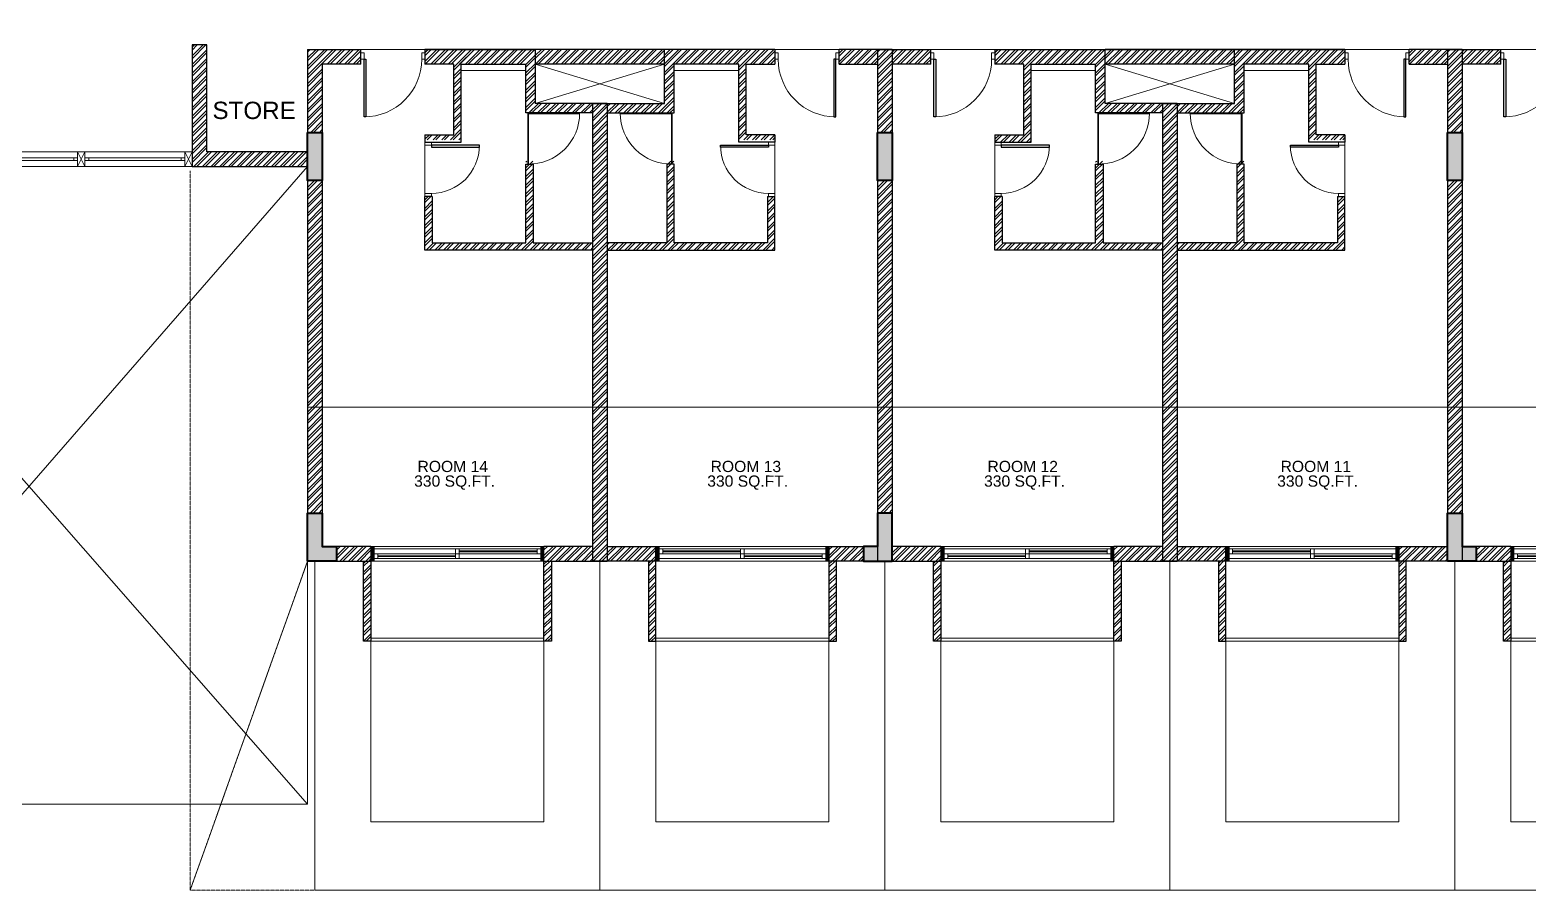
# Model space of a CAD drawing. Header units: millimetres. Extents: x 149548 to 2069915, y -1587483 to -1219800.
# Drawn here: x 1746368 to 1769735, y -1387155 to -1373741 of the extents above; entities that cross this region are included whole.
import ezdxf

# ---------------------------------------------------------------- set-up
doc = ezdxf.new("R2010")
doc.units = ezdxf.units.MM
doc.header["$MEASUREMENT"] = 0
for name, pattern in [('ACAD_ISO02W100', [15, 12, -3]), ('ACAD_ISO03W100', [30, 12, -18]), ('HIDDEN', [0.375, 0.25, -0.125])]:
    doc.linetypes.add(name, pattern=pattern)
doc.layers.add('A-Symbol', color=40, linetype='Continuous')
doc.layers.add('DOOR_MOFA', color=7, linetype='Continuous')
for name, color, linetype, lineweight in [('BRICK WALL_MOFA', 8, 'Continuous', 30), ('CONCRETE_MOFA', 230, 'Continuous', 40), ('DIMENSION_MOFA', 62, 'HIDDEN', 15), ('DOOR FRAME_MOFA', 42, 'Continuous', 15), ('DOOR SWING_MOFA', 49, 'ACAD_ISO03W100', 5), ('ELEV_09_MOFA', 37, 'Continuous', 9), ('ELEV_15_MOFA', 31, 'Continuous', 15), ('ELEV_20_MOFA', 51, 'Continuous', 20), ('GLASS_MOFA', 4, 'Continuous', 5), ('GLAZING_MOFA', 141, 'Continuous', 13), ('OVERHEAD LINES_MOFA', 252, 'ACAD_ISO02W100', 9), ('TEXT_MOFA', 222, 'Continuous', 18), ('TOILET FIXTURES_MOFA', 8, 'Continuous', 5)]:
    doc.layers.add(name, color=color, linetype=linetype, lineweight=lineweight)
doc.layers.add('HATCH SOLID_MOFA', color=7, linetype='Continuous', lineweight=5, true_color=0x9c9c9c)
doc.layers.add('HATCH_LIGHT_MOFA', color=7, linetype='Continuous', lineweight=5, true_color=0x5b5b5b)
doc.layers.add('WINDOW FRAME_MOFA', color=19, linetype='Continuous', lineweight=15, transparency=0.4)
doc.styles.add('1-100', font='arial.ttf', dxfattribs={"height": 400})
pattern_1 = [(45, (2077931.49, -1366866.46), (-67.35192, 67.35192), []), (45, (2077976.39, -1366866.46), (-67.35192, 67.35192), [])]
pattern_2 = [(45, (1623653.38, -1460152.28), (-67.35192, 67.35192), []), (45, (1623698.28, -1460152.28), (-67.35192, 67.35192), [])]

# ---------------------------------------------------------------- blocks, each defined once
blk = doc.blocks.new('zw$E70C-flat-2')
at = {"layer": 'HATCH_LIGHT_MOFA', "transparency": 33554687}
h = blk.add_hatch(color=256, dxfattribs=at)
h.dxf.hatch_style = 1
h.paths.add_polyline_path([(15070, -20625), (15520, -20625), (15520, -19875), (15070, -19875)])
h.paths.add_polyline_path([(15070, -8200), (15070, -8950), (15300, -8950), (15300, -8430), (15520, -8430), (15520, -8200)])
h.paths.add_polyline_path([(41740, -8200), (41740, -8950), (41970, -8950), (41970, -8430), (42190, -8430), (42190, -8200)])
h.paths.add_polyline_path([(33080, -8200), (33080, -8950), (32850, -8950), (32850, -8430), (32630, -8430), (32630, -8200)])
h.paths.add_polyline_path([(23960, -8200), (23960, -8950), (24190, -8950), (24190, -8430), (24410, -8430), (24410, -8200)])
h.paths.add_polyline_path([(33080, -26560), (33080, -25810), (32850, -25810), (32850, -26330), (32630, -26330), (32630, -26560)])
h.paths.add_polyline_path([(41740, -26560), (41740, -25810), (41970, -25810), (41970, -26330), (42190, -26330), (42190, -26560)])
h.paths.add_polyline_path([(23960, -26560), (23960, -25810), (24190, -25810), (24190, -26330), (24410, -26330), (24410, -26560)])
h.paths.add_polyline_path([(32850, -19875), (33080, -19875), (33080, -20625), (32850, -20625)])
h.paths.add_polyline_path([(41740, -19875), (41970, -19875), (41970, -20625), (41740, -20625)])
h.paths.add_polyline_path([(23960, -19875), (24190, -19875), (24190, -20625), (23960, -20625)])
h.paths.add_polyline_path([(41740, -14590), (41970, -14590), (41970, -15340), (41740, -15340)])
h.paths.add_polyline_path([(23960, -14590), (24190, -14590), (24190, -15340), (23960, -15340)])
h.paths.add_polyline_path([(32850, -14590), (33080, -14590), (33080, -15340), (32850, -15340)])
at = {"layer": 'CONCRETE_MOFA'}
for points in [[(23960, -19875), (24190, -19875), (24190, -20625), (23960, -20625)], [(32850, -19875), (33080, -19875), (33080, -20625), (32850, -20625)], [(41740, -19875), (41970, -19875), (41970, -20625), (41740, -20625)], [(23960, -26560), (23960, -25810), (24190, -25810), (24190, -26330), (24410, -26330), (24410, -26560)], [(33080, -26560), (33080, -25810), (32850, -25810), (32850, -26330), (32630, -26330), (32630, -26560)], [(41740, -26560), (41740, -25810), (41970, -25810), (41970, -26330), (42190, -26330), (42190, -26560)]]:
    blk.add_lwpolyline(points, close=True, dxfattribs=at)
blk = doc.blocks.new('WINDOW CENTRAL AXIS')
at = {"layer": 'WINDOW FRAME_MOFA'}
for p, q in [((1240128, -1741480), (1240243, -1741250)), ((1240128, -1741250), (1240243, -1741480)), ((1241800, -1741480), (1241915, -1741250)), ((1241800, -1741250), (1241915, -1741480)), ((1243471, -1741480), (1243586, -1741250)), ((1243471, -1741250), (1243586, -1741480)), ((1245258, -1741481), (1245143, -1741251)), ((1245258, -1741251), (1245143, -1741481))]:
    blk.add_line(p, q, dxfattribs=at)
for points in [[(1240128, -1741480), (1240128, -1741250), (1240243, -1741250), (1240243, -1741480)], [(1240243, -1741480), (1245258, -1741481), (1245258, -1741251), (1240243, -1741250)], [(1241800, -1741480), (1241800, -1741250), (1241915, -1741250), (1241915, -1741480)], [(1245258, -1741481), (1245258, -1741251), (1245143, -1741251), (1245143, -1741481)], [(1240300, -1741345), (1240243, -1741345), (1240243, -1741386), (1240300, -1741386)], [(1241742, -1741345), (1241800, -1741345), (1241800, -1741386), (1241742, -1741386)], [(1241972, -1741345), (1241915, -1741345), (1241915, -1741386), (1241972, -1741386)], [(1243414, -1741345), (1243471, -1741345), (1243471, -1741386), (1243414, -1741386)], [(1243644, -1741345), (1243586, -1741345), (1243586, -1741386), (1243644, -1741386)], [(1245085, -1741345), (1245143, -1741345), (1245143, -1741386), (1245085, -1741386)]]:
    blk.add_lwpolyline(points, close=True, dxfattribs=at)
at = {"layer": 'WINDOW FRAME_MOFA', "elevation": 0}
blk.add_lwpolyline([(1243471, -1741480), (1243471, -1741250), (1243586, -1741250), (1243586, -1741480)], close=True, dxfattribs=at)
at = {"layer": 'WINDOW FRAME_MOFA'}
for points in [[(1240300, -1741345), (1241742, -1741345)], [(1241742, -1741386), (1240300, -1741386)], [(1241972, -1741345), (1243414, -1741345)], [(1243414, -1741386), (1241972, -1741386)], [(1243644, -1741345), (1245085, -1741345)], [(1245085, -1741386), (1243644, -1741386)]]:
    blk.add_lwpolyline(points, dxfattribs=at)
blk = doc.blocks.new('*U248')
at = {"layer": 'WINDOW FRAME_MOFA'}
h = blk.add_hatch(dxfattribs=at)
h.set_pattern_fill('ANSI31', color=256, scale=100, angle=180)
h.set_pattern_definition([(45, (16019.125, 104858.141), (-8.8388348, 8.8388348), [])])
h.paths.add_polyline_path([(-2700, 230), (-2650, 230), (-2650, 150), (-2650, 0), (-2700, 0)])
h = blk.add_hatch(dxfattribs=at)
h.set_pattern_fill('ANSI31', color=256, scale=100, angle=180)
h.set_pattern_definition([(45, (15470.663, 104858.141), (-8.8388348, 8.8388348), [])])
h.paths.add_polyline_path([(0, 0), (-50, 0), (-50, 230), (0, 230)])
at = {"layer": 'GLAZING_MOFA'}
for points in [[(-1379, 84), (-2593, 84), (-2593, 72), (-1379, 72)], [(-107, 159), (-1321, 159), (-1321, 147), (-107, 147)]]:
    blk.add_lwpolyline(points, close=True, dxfattribs=at)
at = {"layer": 'WINDOW FRAME_MOFA'}
for p, q in [((-1379, 115), (-2593, 115)), ((-107, 190), (-1321, 190)), ((-1321, 115), (-107, 115))]:
    blk.add_line(p, q, dxfattribs=at)
for points in [[(-2650, 230), (-2700, 230), (-2700, 0), (-2650, 0)], [(0, 230), (-2700, 230), (-2700, 0), (0, 0)], [(-50, 190), (-2650, 190), (-2650, 40), (-50, 40)], [(-2650, 115), (-2593, 115), (-2593, 40), (-2650, 40)], [(-1379, 190), (-1321, 190), (-1321, 115), (-1379, 115)], [(-1321, 115), (-1379, 115), (-1379, 40), (-1321, 40)], [(-50, 190), (-107, 190), (-107, 115), (-50, 115)], [(0, 230), (-50, 230), (-50, 0), (0, 0)]]:
    blk.add_lwpolyline(points, close=True, dxfattribs=at)
blk = doc.blocks.new('SGE-flat-1')
at = {"layer": 'DOOR FRAME_MOFA'}
for points in [[(337070, -187997), (337120, -187997), (337120, -188097), (337070, -188097)], [(338020, -187997), (338070, -187997), (338070, -188097), (338020, -188097)]]:
    blk.add_lwpolyline(points, close=True, dxfattribs=at)
at = {"layer": 'DOOR SWING_MOFA', "linetype": 'Continuous'}
blk.add_arc((337120, -188097), 900, 270, 0, dxfattribs=at)
at = {"layer": 'DOOR_MOFA'}
blk.add_lwpolyline([(337120, -188097), (337150, -188097), (337150, -188997), (337120, -188997)], close=True, dxfattribs=at)
blk = doc.blocks.new('gsoor-flat-1')
at = {"layer": 'GLASS_MOFA'}
h = blk.add_hatch(color=256, dxfattribs=at)
h.dxf.hatch_style = 1
h.paths.add_polyline_path([(31700, -10299, -0.004445), (31688, -10299), (31688, -10287), (31700, -10287)])
h.paths.add_polyline_path([(31688, -9636), (31688, -9624), (31700, -9624), (31700, -9636)])
for p, q in [((31688, -10299), (31688, -9624)), ((31688, -9636), (31700, -9636)), ((31700, -9624), (32375, -9624)), ((31700, -9636), (31700, -9624)), ((31700, -9636), (32375, -9636)), ((31688, -10287), (31700, -10287)), ((31688, -10299), (31700, -10299)), ((31700, -10299), (31700, -10287))]:
    blk.add_line(p, q, dxfattribs=at)
blk.add_lwpolyline([(31688, -9636), (31700, -9636), (31700, -9624), (31688, -9624)], close=True, dxfattribs=at)
blk.add_arc((31700, -9624), 675, 268.9814, 0, dxfattribs=at)
blk = doc.blocks.new('WG-flat-1')
at = {"layer": 'DOOR FRAME_MOFA'}
for points in [[(338070, -188049), (338070, -188099), (338170, -188099), (338170, -188049)], [(338070, -188849), (338070, -188899), (338170, -188899), (338170, -188849)]]:
    blk.add_lwpolyline(points, close=True, dxfattribs=at)
at = {"layer": 'DOOR SWING_MOFA', "linetype": 'Continuous'}
blk.add_arc((338170, -188099), 750, 270, 0, dxfattribs=at)
at = {"layer": 'DOOR_MOFA'}
blk.add_lwpolyline([(338170, -188099), (338170, -188129), (338920, -188129), (338920, -188099)], close=True, dxfattribs=at)

msp = doc.modelspace()

# ---------------------------------------------------------------- hatches: boundary and pattern name
at = {"layer": 'HATCH SOLID_MOFA'}
h = msp.add_hatch(dxfattribs=at)
h.set_pattern_fill('ANSI32', color=256, scale=10)
h.set_pattern_definition([(45, (809291.075, -352598.9), (-67.351921, 67.351921), []), (45, (809335.98, -352598.9), (-67.351921, 67.351921), [])])
h.paths.add_polyline_path([(1750698.04, -1375640.38), (1749128.04, -1375640.38), (1749128.04, -1373975.38), (1748898.04, -1373975.38), (1748898.04, -1375870.38), (1750698.04, -1375870.38)])
h = msp.add_hatch(dxfattribs=at)
h.set_pattern_fill('ANSI32', color=256, scale=10)
h.set_pattern_definition(pattern_1)
h.paths.add_polyline_path([(1752528.31, -1374197.37), (1752528.31, -1374045.85), (1754250.81, -1374045.85), (1754250.81, -1374275.85), (1754250.54, -1374275.85), (1754250.81, -1374275.93), (1754250.81, -1374885.76), (1754250.54, -1374885.85), (1754175.81, -1375035.85), (1754100.81, -1375035.85), (1754100.81, -1374275.85), (1753093.31, -1374275.85), (1752978.31, -1374275.85), (1752528.31, -1374275.85), (1752528.31, -1374197.37)])
h.paths.add_polyline_path([(1750813.04, -1375340.38), (1750813.04, -1374045.85), (1751528.31, -1374045.85), (1751528.31, -1374275.85), (1751508.26, -1374275.85), (1750928.26, -1374275.85), (1750928.26, -1375340.38)])
h.paths.add_polyline_path([(1750698.31, -1375340.38), (1750698.31, -1374045.85), (1750813.04, -1374045.85), (1750813.04, -1375340.38)])
h = msp.add_hatch(dxfattribs=at)
h.set_pattern_fill('ANSI32', color=256, scale=10)
h.set_pattern_definition(pattern_1)
h.paths.add_polyline_path([(1764263.22, -1375035.85), (1764263.22, -1374885.85), (1765155.63, -1374885.85), (1765155.63, -1374045.85), (1766878.13, -1374045.85), (1766878.13, -1374275.85), (1766428.13, -1374275.85), (1766428.13, -1375375.85), (1766878.13, -1375375.85), (1766878.13, -1375453.32), (1766313.13, -1375453.32), (1766313.13, -1375375.85), (1766313.13, -1374275.85), (1765305.63, -1374275.85), (1765305.63, -1375035.85)])
h.paths.add_polyline_path([(1755373.31, -1375035.85), (1755373.31, -1374885.85), (1756265.72, -1374885.85), (1756265.72, -1374045.85), (1757988.22, -1374045.85), (1757988.22, -1374275.85), (1757538.22, -1374275.85), (1757538.22, -1375375.85), (1757988.22, -1375375.85), (1757988.22, -1375453.32), (1757423.22, -1375453.32), (1757423.22, -1375375.85), (1757423.22, -1374275.85), (1756415.72, -1374275.85), (1756415.72, -1375035.85)])
h.paths.add_polyline_path([(1761418.22, -1377175.85), (1761418.22, -1376340.85), (1761533.22, -1376340.85), (1761533.22, -1377060.85), (1762990.72, -1377060.85), (1762990.72, -1376190.85), (1763105.72, -1376190.85), (1763105.72, -1377060.85), (1764033.13, -1377060.85), (1764033.13, -1377175.85)])
h.paths.add_polyline_path([(1755373.31, -1377175.85), (1755373.31, -1377060.85), (1756300.72, -1377060.85), (1756300.72, -1376190.85), (1756415.72, -1376190.85), (1756415.72, -1377060.85), (1757873.22, -1377060.85), (1757873.22, -1376340.85), (1757988.22, -1376340.85), (1757988.22, -1377175.85)])
h.paths.add_polyline_path([(1764263.22, -1377175.85), (1764263.22, -1377060.85), (1765190.63, -1377060.85), (1765190.63, -1376190.85), (1765305.63, -1376190.85), (1765305.63, -1377060.85), (1766763.13, -1377060.85), (1766763.13, -1376340.85), (1766878.13, -1376340.85), (1766878.13, -1377175.85)])
h.paths.add_polyline_path([(1752528.31, -1377175.85), (1752528.31, -1376340.85), (1752643.31, -1376340.85), (1752643.31, -1377060.85), (1754100.81, -1377060.85), (1754100.81, -1376190.85), (1754215.81, -1376190.85), (1754215.81, -1377060.85), (1755143.22, -1377060.85), (1755143.22, -1377175.85)])
h.paths.add_polyline_path([(1761418.22, -1374197.37), (1761418.22, -1374045.85), (1763140.72, -1374045.85), (1763140.72, -1374275.85), (1763140.54, -1374275.85), (1763140.72, -1374275.9), (1763140.72, -1374885.79), (1763140.54, -1374885.85), (1763065.72, -1375035.85), (1762990.72, -1375035.85), (1762990.72, -1374275.85), (1761983.22, -1374275.85), (1761983.22, -1375375.85), (1761983.22, -1375490.85), (1761418.22, -1375490.85), (1761418.22, -1375375.85), (1761868.22, -1375375.85), (1761868.22, -1374275.85), (1761418.22, -1374275.85), (1761418.22, -1374197.37)])
h.paths.add_polyline_path([(1752528.31, -1374197.37), (1752528.31, -1374045.85), (1754250.81, -1374045.85), (1754250.81, -1374275.85), (1754250.54, -1374275.85), (1754250.81, -1374275.93), (1754250.81, -1374885.76), (1754250.54, -1374885.85), (1754175.81, -1375035.85), (1754100.81, -1375035.85), (1754100.81, -1374275.85), (1753093.31, -1374275.85), (1753093.31, -1375375.85), (1753093.31, -1375453.32), (1752528.31, -1375453.32), (1752528.31, -1375375.85), (1752978.31, -1375375.85), (1752978.31, -1374275.85), (1752528.31, -1374275.85), (1752528.31, -1374197.37)])
h.paths.add_polyline_path([(1764033.13, -1377175.85), (1764033.13, -1377060.85), (1764033.22, -1377060.85), (1764033.22, -1376190.85), (1764263.13, -1376190.85), (1764263.13, -1377060.85), (1764263.22, -1377060.85), (1764263.22, -1377175.85), (1764263.13, -1377175.85), (1764263.13, -1379625.38), (1764033.22, -1379625.38), (1764033.22, -1377175.85)])
h.paths.add_polyline_path([(1764033.22, -1381908.32), (1764033.22, -1379625.38), (1764263.13, -1379625.38), (1764263.13, -1381908.32)])
h.paths.add_polyline_path([(1750813.04, -1379625.38), (1750813.04, -1376190.85), (1750928.31, -1376190.85), (1750928.31, -1379625.38)])
h.paths.add_polyline_path([(1759703.04, -1379625.38), (1759703.04, -1376190.85), (1759818.22, -1376190.85), (1759818.22, -1379625.38)])
h.paths.add_polyline_path([(1750698.31, -1379625.38), (1750698.31, -1376190.85), (1750813.04, -1376190.85), (1750813.04, -1379625.38)])
h.paths.add_polyline_path([(1759588.22, -1379625.38), (1759588.22, -1376190.85), (1759703.04, -1376190.85), (1759703.04, -1379625.38)])
h.paths.add_polyline_path([(1750813.04, -1381275.38), (1750813.04, -1379625.38), (1750928.31, -1379625.38), (1750928.31, -1381275.38)])
h.paths.add_polyline_path([(1759588.22, -1381275.38), (1759588.22, -1379625.38), (1759703.04, -1379625.38), (1759703.04, -1381275.38)])
h.paths.add_polyline_path([(1759703.04, -1381275.38), (1759703.04, -1379625.38), (1759818.22, -1379625.38), (1759818.22, -1381275.38)])
h.paths.add_polyline_path([(1750698.31, -1381275.38), (1750698.31, -1379625.38), (1750813.04, -1379625.38), (1750813.04, -1381275.38)])
h.paths.add_polyline_path([(1764033.22, -1376190.85), (1764033.22, -1375453.32), (1764263.13, -1375453.32), (1764263.13, -1376190.85)])
h.paths.add_polyline_path([(1759703.04, -1375340.38), (1759703.04, -1374045.85), (1759818.22, -1374045.85), (1759818.22, -1374275.85), (1759818.17, -1374275.85), (1759818.17, -1375375.85), (1759818.04, -1375375.85), (1759818.04, -1375340.38)])
h.paths.add_polyline_path([(1759588.22, -1374275.85), (1759588.22, -1374045.85), (1759703.04, -1374045.85), (1759703.04, -1375340.38), (1759588.26, -1375340.38), (1759588.26, -1374275.85)])
h.paths.add_polyline_path([(1763065.72, -1375035.85), (1763140.54, -1374885.85), (1763140.72, -1374885.79), (1763140.72, -1374885.85), (1764033.13, -1374885.85), (1764033.13, -1375035.85)])
h.paths.add_polyline_path([(1754175.81, -1375035.85), (1754250.54, -1374885.85), (1754250.81, -1374885.76), (1754250.81, -1374885.85), (1755143.22, -1374885.85), (1755143.22, -1375035.85)])
h.paths.add_polyline_path([(1758988.22, -1374275.85), (1758988.22, -1374045.85), (1759588.22, -1374045.85), (1759588.22, -1374275.85), (1759008.26, -1374275.85), (1758988.22, -1374275.85)])
h.paths.add_polyline_path([(1759818.22, -1374275.85), (1759818.22, -1374045.85), (1760418.22, -1374045.85), (1760418.22, -1374275.85), (1760398.17, -1374275.85)])
h.paths.add_polyline_path([(1764033.13, -1375035.85), (1764033.13, -1374885.85), (1764263.22, -1374885.85), (1764263.22, -1375035.85), (1764263.13, -1375035.85), (1764263.13, -1375453.32), (1764033.22, -1375453.32), (1764033.22, -1375035.85)])
h.paths.add_polyline_path([(1759703.04, -1376190.85), (1759703.04, -1376090.38), (1759818.04, -1376090.38), (1759818.04, -1375340.38), (1759818.22, -1375340.38), (1759818.22, -1376190.85)])
h.paths.add_polyline_path([(1750813.04, -1376190.85), (1750813.04, -1376090.38), (1750928.04, -1376090.38), (1750928.04, -1375340.38), (1750928.31, -1375340.38), (1750928.31, -1376190.85)])
h.paths.add_polyline_path([(1763275.72, -1382025.85), (1763275.72, -1381908.32), (1764033.13, -1381908.32), (1764033.13, -1382025.85)])
h.paths.add_polyline_path([(1767720.63, -1382025.85), (1767720.63, -1381908.32), (1768478.09, -1381908.32), (1768478.09, -1382025.38), (1768478.13, -1382025.38), (1768478.13, -1382025.85)])
h.paths.add_polyline_path([(1768708.13, -1382025.85), (1768708.13, -1382025.38), (1768928.09, -1382025.38), (1768928.09, -1381908.32), (1769465.63, -1381908.32), (1769465.63, -1382025.85), (1768708.13, -1382025.85)])
h.paths.add_polyline_path([(1764263.22, -1382025.85), (1764263.22, -1381908.32), (1765020.63, -1381908.32), (1765020.63, -1382025.85)])
h.paths.add_polyline_path([(1759818.22, -1382025.85), (1759818.22, -1381908.32), (1760575.72, -1381908.32), (1760575.72, -1382025.85), (1759818.22, -1382025.85)])
h.paths.add_polyline_path([(1758830.72, -1382025.85), (1758830.72, -1381908.32), (1759368.04, -1381908.32), (1759368.04, -1382025.38), (1759588.22, -1382025.38), (1759588.22, -1382025.85)])
h.paths.add_polyline_path([(1763275.72, -1381908.32), (1763275.72, -1381795.85), (1764033.13, -1381795.85), (1764033.13, -1381908.32)])
h.paths.add_polyline_path([(1764263.22, -1381908.32), (1764263.22, -1381795.85), (1765020.63, -1381795.85), (1765020.63, -1381908.32)])
h.paths.add_polyline_path([(1759818.22, -1381908.32), (1759818.22, -1381795.85), (1760575.72, -1381795.85), (1760575.72, -1381908.32)])
h.paths.add_polyline_path([(1767720.63, -1381908.32), (1767720.63, -1381795.85), (1768478.09, -1381795.85), (1768478.09, -1381908.32)])
h.paths.add_polyline_path([(1768928.09, -1381908.32), (1768928.09, -1381795.85), (1769465.63, -1381795.85), (1769465.63, -1381908.32)])
h.paths.add_polyline_path([(1758830.72, -1381908.32), (1758830.72, -1381795.85), (1759368.04, -1381795.85), (1759368.04, -1381908.32)])
h.paths.add_polyline_path([(1765190.63, -1376190.85), (1765190.63, -1375785.85), (1765305.63, -1375785.85), (1765305.63, -1376190.85)])
h.paths.add_polyline_path([(1754100.81, -1376190.85), (1754100.81, -1375785.85), (1754215.81, -1375785.85), (1754215.81, -1376190.85)])
h.paths.add_polyline_path([(1756300.72, -1376190.85), (1756300.72, -1375785.85), (1756415.72, -1375785.85), (1756415.72, -1376190.85)])
h.paths.add_polyline_path([(1762990.72, -1376190.85), (1762990.72, -1375785.85), (1763105.72, -1375785.85), (1763105.72, -1376190.85)])
h.paths.add_polyline_path([(1764033.22, -1382025.85), (1764033.22, -1381908.32), (1764263.13, -1381908.32), (1764263.13, -1382025.85)])
h.paths.add_polyline_path([(1750698.31, -1376190.85), (1750698.31, -1376090.38), (1750813.04, -1376090.38), (1750813.04, -1376190.85)])
h.paths.add_polyline_path([(1759588.22, -1376190.85), (1759588.22, -1376090.38), (1759703.04, -1376090.38), (1759703.04, -1376190.85)])
h = msp.add_hatch(dxfattribs=at)
h.set_pattern_fill('ANSI32', color=256, scale=10)
h.set_pattern_definition(pattern_2)
h.paths.add_polyline_path([(1754250.54, -1374275.85), (1754250.54, -1374045.85), (1756265.54, -1374045.85), (1756265.54, -1374275.85)])
h = msp.add_hatch(dxfattribs=at)
h.set_pattern_fill('ANSI32', color=256, scale=10)
h.set_pattern_definition(pattern_2)
h.paths.add_polyline_path([(1763140.54, -1374276.32), (1763140.54, -1374046.32), (1765155.54, -1374046.32), (1765155.54, -1374276.32)])
h = msp.add_hatch(dxfattribs=at)
h.set_pattern_fill('ANSI32', color=256, scale=10)
h.set_pattern_definition(pattern_1)
h.paths.add_polyline_path([(1773153.13, -1377175.85), (1773153.13, -1377060.85), (1774080.54, -1377060.85), (1774080.54, -1376190.85), (1774195.54, -1376190.85), (1774195.54, -1377060.85), (1775653.04, -1377060.85), (1775653.04, -1376340.85), (1775768.04, -1376340.85), (1775768.04, -1377175.85)])
h.paths.add_polyline_path([(1770308.13, -1377175.85), (1770308.13, -1376340.85), (1770423.13, -1376340.85), (1770423.13, -1377060.85), (1771880.63, -1377060.85), (1771880.63, -1376190.85), (1771995.63, -1376190.85), (1771995.63, -1377060.85), (1772923.04, -1377060.85), (1772923.04, -1377175.85)])
h.paths.add_polyline_path([(1770308.13, -1374197.37), (1770308.13, -1374045.85), (1772030.63, -1374045.85), (1772030.63, -1374275.85), (1772030.54, -1374275.85), (1772030.63, -1374275.87), (1772030.63, -1374885.82), (1772030.54, -1374885.85), (1771955.63, -1375035.85), (1771880.63, -1375035.85), (1771880.63, -1374275.85), (1770873.13, -1374275.85), (1770873.13, -1375375.85), (1770873.13, -1375490.85), (1770308.13, -1375490.85), (1770308.13, -1375375.85), (1770758.13, -1375375.85), (1770758.13, -1374275.85), (1770308.13, -1374275.85)])
h.paths.add_polyline_path([(1774528.15, -1374275.85), (1774528.15, -1374045.85), (1775768.04, -1374045.85), (1775768.04, -1374275.85), (1775318.04, -1374275.85), (1775318.04, -1375375.85), (1775768.04, -1375375.85), (1775768.04, -1375490.85), (1775203.04, -1375490.85), (1775203.04, -1375375.85), (1775203.04, -1374275.85)])
h.paths.add_polyline_path([(1773153.13, -1375035.85), (1773153.13, -1374885.85), (1774045.54, -1374885.85), (1774045.54, -1374045.85), (1774528.15, -1374045.85), (1774528.15, -1374275.85), (1774195.54, -1374275.85), (1774195.54, -1375035.85)])
h.paths.add_polyline_path([(1776768.04, -1374275.85), (1776768.04, -1374045.85), (1777598.04, -1374045.85), (1777598.04, -1374145.38), (1777598.04, -1375340.38), (1777368.09, -1375340.38), (1777368.09, -1374275.85), (1776788.09, -1374275.85)])
h.paths.add_polyline_path([(1768478.09, -1381275.38), (1768478.04, -1376090.38), (1768708.04, -1376090.38), (1768708.09, -1381275.38)])
h.paths.add_polyline_path([(1772923.13, -1382025.85), (1772923.13, -1376237), (1773153.04, -1376237), (1773153.04, -1382025.85)])
h.paths.add_polyline_path([(1777368.04, -1378567.27), (1777368.04, -1376090.38), (1777598.04, -1376090.38), (1777598.04, -1378567.27)])
h.paths.add_polyline_path([(1777368.04, -1381275.38), (1777368.04, -1379167.27), (1777598.04, -1379167.27), (1777598.04, -1381275.38)])
h.paths.add_polyline_path([(1768478.13, -1374275.85), (1768478.13, -1374045.85), (1768708.13, -1374045.85), (1768708.13, -1374275.85), (1768708.09, -1374275.85), (1768708.09, -1375375.85), (1768708.04, -1375375.85), (1768708.04, -1375340.38), (1768478.17, -1375340.38), (1768478.17, -1374275.85)])
h.paths.add_polyline_path([(1772923.04, -1375035.85), (1772923.04, -1374885.85), (1773153.13, -1374885.85), (1773153.13, -1375035.85), (1773153.04, -1375035.85), (1773153.04, -1376226.6), (1772923.13, -1376226.6), (1772923.13, -1375035.85)])
h.paths.add_polyline_path([(1776610.54, -1382025.85), (1776610.54, -1381795.85), (1777368.04, -1381795.85), (1777368.04, -1382025.38), (1777598.04, -1382025.38), (1777598.04, -1382025.85)])
h.paths.add_polyline_path([(1773153.13, -1382025.85), (1773153.13, -1381795.85), (1773910.54, -1381795.85), (1773910.54, -1382025.85)])
h.paths.add_polyline_path([(1772165.63, -1382025.85), (1772165.63, -1381795.85), (1772923.04, -1381795.85), (1772923.04, -1382025.85)])
h.paths.add_polyline_path([(1771955.63, -1375035.85), (1772030.54, -1374885.85), (1772030.63, -1374885.82), (1772030.63, -1374885.85), (1772923.04, -1374885.85), (1772923.04, -1375035.85)])
h.paths.add_polyline_path([(1767878.13, -1374275.85), (1767878.13, -1374045.85), (1768478.13, -1374045.85), (1768478.13, -1374275.85), (1767898.17, -1374275.85)])
h.paths.add_polyline_path([(1768708.13, -1374275.85), (1768708.13, -1374045.85), (1769308.13, -1374045.85), (1769308.13, -1374275.85), (1769288.09, -1374275.85)])
h.paths.add_polyline_path([(1771880.63, -1376190.85), (1771880.63, -1375785.85), (1771995.63, -1375785.85), (1771995.63, -1376190.85)])
h.paths.add_polyline_path([(1774080.54, -1376190.85), (1774080.54, -1375785.85), (1774195.54, -1375785.85), (1774195.54, -1376190.85)])
h = msp.add_hatch(dxfattribs=at)
h.set_pattern_fill('ANSI32', color=256, scale=10)
h.set_pattern_definition(pattern_1)
h.paths.add_polyline_path([(1755143.22, -1377175.85), (1755143.22, -1374885.85), (1755373.31, -1374885.85), (1755373.31, -1377175.85), (1755373.22, -1377175.85), (1755373.22, -1382025.85), (1755143.31, -1382025.85), (1755143.31, -1377175.85)])
h.paths.add_polyline_path([(1755373.31, -1382025.85), (1755373.31, -1381908.32), (1756130.72, -1381908.32), (1756130.72, -1382025.85)])
h.paths.add_polyline_path([(1754385.81, -1382025.85), (1754385.81, -1381908.32), (1755143.22, -1381908.32), (1755143.22, -1382025.85)])
h.paths.add_polyline_path([(1755373.31, -1381908.32), (1755373.31, -1381795.85), (1756130.72, -1381795.85), (1756130.72, -1381908.32)])
h.paths.add_polyline_path([(1754385.81, -1381908.32), (1754385.81, -1381795.85), (1755143.22, -1381795.85), (1755143.22, -1381908.32)])
h.paths.add_polyline_path([(1751148.04, -1382025.85), (1751148.04, -1381908.32), (1751685.81, -1381908.32), (1751685.81, -1382025.85)])
h.paths.add_polyline_path([(1751148.04, -1381908.32), (1751148.04, -1381795.85), (1751685.81, -1381795.85), (1751685.81, -1381908.32)])
h = msp.add_hatch(dxfattribs=at)
h.set_pattern_fill('ANSI32', color=256, scale=10)
h.set_pattern_definition(pattern_1)
h.paths.add_polyline_path([(1776610.54, -1383275.85), (1776725.54, -1383275.85), (1776725.54, -1382025.85), (1776610.54, -1382025.85)])
h.paths.add_polyline_path([(1773910.5, -1382025.85), (1773795.5, -1382026.01), (1773795.5, -1383275.85), (1773910.5, -1383275.85)])
h.paths.add_polyline_path([(1769465.63, -1382025.85), (1769350.63, -1382025.85), (1769350.63, -1383275.85), (1769465.63, -1383275.85), (1769465.63, -1383225.85)])
h.paths.add_polyline_path([(1767835.63, -1382025.85), (1767720.63, -1382025.85), (1767720.63, -1383275.85), (1767835.63, -1383275.85)])
h.paths.add_polyline_path([(1765020.59, -1382025.85), (1764905.59, -1382026.01), (1764905.59, -1383275.85), (1765020.59, -1383275.85)])
h.paths.add_polyline_path([(1763275.76, -1383275.85), (1763390.76, -1383275.85), (1763390.76, -1382026.01), (1763275.76, -1382025.85)])
h.paths.add_polyline_path([(1760575.72, -1382025.85), (1760460.72, -1382025.85), (1760460.72, -1383275.85), (1760575.72, -1383275.85), (1760575.72, -1383225.85)])
h.paths.add_polyline_path([(1758945.72, -1382025.85), (1758830.72, -1382025.85), (1758830.72, -1383275.85), (1758945.72, -1383275.85)])
h.paths.add_polyline_path([(1756015.67, -1383275.85), (1756130.67, -1383275.85), (1756130.67, -1382025.85), (1756015.67, -1382026.01)])
h.paths.add_polyline_path([(1754500.85, -1382026.01), (1754385.85, -1382025.85), (1754385.85, -1383275.85), (1754500.85, -1383275.85)])
h.paths.add_polyline_path([(1751570.81, -1383275.85), (1751685.81, -1383275.85), (1751685.81, -1383225.85), (1751685.81, -1382025.85), (1751570.81, -1382025.85)])
h.paths.add_polyline_path([(1772280.67, -1382026.01), (1772165.67, -1382025.85), (1772165.67, -1383275.85), (1772280.67, -1383275.85)])

# ---------------------------------------------------------------- linework, layer by layer
at = {"layer": 'BRICK WALL_MOFA'}
for p, q in [((1750698.31, -1374045.85), (1751528.31, -1374045.85)), ((1751528.31, -1374275.85), (1751528.31, -1374045.85)), ((1757988.04, -1374045.38), (1752528.04, -1374045.38)), ((1752528.31, -1374045.85), (1752528.31, -1374275.85)), ((1752528.31, -1374045.85), (1754250.81, -1374045.85)), ((1756265.54, -1374045.38), (1754250.54, -1374045.38)), ((1754250.81, -1374885.85), (1754250.81, -1374045.85)), ((1757988.22, -1374045.85), (1756265.72, -1374045.85)), ((1756265.72, -1374885.85), (1756265.72, -1374045.85)), ((1757988.22, -1374045.85), (1757988.22, -1374275.85)), ((1759818.22, -1374045.85), (1758988.22, -1374045.85)), ((1758988.22, -1374275.85), (1758988.22, -1374045.85)), ((1759588.22, -1374045.85), (1760418.22, -1374045.85)), ((1760418.22, -1374275.85), (1760418.22, -1374045.85)), ((1761418.04, -1374045.38), (1766878.04, -1374045.38)), ((1761418.22, -1374045.85), (1761418.22, -1374275.85)), ((1761418.22, -1374045.85), (1763140.72, -1374045.85)), ((1765155.54, -1374045.38), (1763140.54, -1374045.38)), ((1763140.72, -1374885.85), (1763140.72, -1374045.85)), ((1766878.13, -1374045.85), (1765155.63, -1374045.85)), ((1765155.63, -1374885.85), (1765155.63, -1374045.85)), ((1766878.13, -1374045.85), (1766878.13, -1374275.85)), ((1768708.13, -1374045.85), (1767878.13, -1374045.85)), ((1767878.13, -1374275.85), (1767878.13, -1374045.85)), ((1768478.13, -1374045.85), (1769308.13, -1374045.85)), ((1769308.13, -1374275.85), (1769308.13, -1374045.85)), ((1750698.31, -1374275.85), (1750698.31, -1381795.85)), ((1750928.31, -1374275.85), (1750928.31, -1381795.85)), ((1751528.31, -1374275.85), (1750928.31, -1374275.85)), ((1752978.31, -1374275.85), (1752528.31, -1374275.85)), ((1752978.31, -1375375.85), (1752978.31, -1374275.85)), ((1753093.31, -1374275.85), (1754100.81, -1374275.85)), ((1753093.31, -1375375.85), (1753093.31, -1374275.85)), ((1754100.81, -1375035.85), (1754100.81, -1374275.85)), ((1756265.54, -1374275.85), (1754250.54, -1374275.85)), ((1756415.72, -1375035.85), (1756415.72, -1374275.85)), ((1757423.22, -1374275.85), (1756415.72, -1374275.85)), ((1757423.22, -1375375.85), (1757423.22, -1374275.85)), ((1757538.22, -1375375.85), (1757538.22, -1374275.85)), ((1757538.22, -1374275.85), (1757988.22, -1374275.85)), ((1758988.22, -1374275.85), (1759588.22, -1374275.85)), ((1759588.22, -1374275.85), (1759588.22, -1381795.85)), ((1759588.22, -1374275.85), (1759588.22, -1381795.85)), ((1759818.22, -1374275.85), (1759818.22, -1381795.85)), ((1760418.22, -1374275.85), (1759818.22, -1374275.85)), ((1759818.22, -1374275.85), (1759818.22, -1381795.85)), ((1761868.22, -1374275.85), (1761418.22, -1374275.85)), ((1761868.22, -1375375.85), (1761868.22, -1374275.85)), ((1761983.22, -1374275.85), (1762990.72, -1374275.85)), ((1761983.22, -1375375.85), (1761983.22, -1374275.85)), ((1762990.72, -1375035.85), (1762990.72, -1374275.85)), ((1765155.54, -1374275.85), (1763140.54, -1374275.85)), ((1765305.63, -1375035.85), (1765305.63, -1374275.85)), ((1766313.13, -1374275.85), (1765305.63, -1374275.85)), ((1766313.13, -1375375.85), (1766313.13, -1374275.85)), ((1766428.13, -1375375.85), (1766428.13, -1374275.85)), ((1766428.13, -1374275.85), (1766878.13, -1374275.85)), ((1767878.13, -1374275.85), (1768478.13, -1374275.85)), ((1768478.13, -1374275.85), (1768478.13, -1381795.85)), ((1768478.13, -1374275.85), (1768478.13, -1381795.85)), ((1768708.13, -1374275.85), (1768708.13, -1381795.85)), ((1769308.13, -1374275.85), (1768708.13, -1374275.85)), ((1768708.13, -1374275.85), (1768708.13, -1381795.85)), ((1755373.31, -1374885.85), (1754250.81, -1374885.85)), ((1755143.22, -1374885.85), (1756265.72, -1374885.85)), ((1755143.22, -1374885.85), (1755143.22, -1382025.85)), ((1755373.31, -1374885.85), (1755373.31, -1382025.85)), ((1764263.22, -1374885.85), (1763140.72, -1374885.85)), ((1764033.13, -1374885.85), (1765155.63, -1374885.85)), ((1764033.13, -1374885.85), (1764033.13, -1382025.85)), ((1764263.22, -1374885.85), (1764263.22, -1382025.85)), ((1755143.31, -1375035.85), (1754100.81, -1375035.85)), ((1755143.31, -1375035.85), (1755143.31, -1377060.85)), ((1755373.22, -1375035.85), (1756415.72, -1375035.85)), ((1755373.22, -1375035.85), (1755373.22, -1377060.85)), ((1764033.22, -1375035.85), (1762990.72, -1375035.85)), ((1764033.22, -1375035.85), (1764033.22, -1377060.85)), ((1764263.13, -1375035.85), (1765305.63, -1375035.85)), ((1764263.13, -1375035.85), (1764263.13, -1377060.85)), ((1752528.31, -1375375.85), (1752978.31, -1375375.85)), ((1752528.31, -1375375.85), (1752528.31, -1375490.85)), ((1752528.31, -1375490.85), (1753093.31, -1375490.85)), ((1753093.31, -1375375.85), (1753093.31, -1375375.85)), ((1753093.31, -1375490.85), (1753093.31, -1375375.85)), ((1757423.22, -1375375.85), (1757423.22, -1375375.85)), ((1757423.22, -1375490.85), (1757423.22, -1375375.85)), ((1757988.22, -1375490.85), (1757423.22, -1375490.85)), ((1757988.22, -1375375.85), (1757538.22, -1375375.85)), ((1757988.22, -1375375.85), (1757988.22, -1375490.85)), ((1761418.22, -1375375.85), (1761868.22, -1375375.85)), ((1761418.22, -1375375.85), (1761418.22, -1375490.85)), ((1761418.22, -1375490.85), (1761983.22, -1375490.85)), ((1761983.22, -1375375.85), (1761983.22, -1375375.85)), ((1761983.22, -1375490.85), (1761983.22, -1375375.85)), ((1766313.13, -1375375.85), (1766313.13, -1375375.85)), ((1766313.13, -1375490.85), (1766313.13, -1375375.85)), ((1766878.13, -1375490.85), (1766313.13, -1375490.85)), ((1766878.13, -1375375.85), (1766428.13, -1375375.85)), ((1766878.13, -1375375.85), (1766878.13, -1375490.85)), ((1754100.81, -1377060.85), (1754100.81, -1375835.85)), ((1754100.81, -1375835.85), (1754215.81, -1375835.85)), ((1754215.81, -1375835.85), (1754215.81, -1377060.85)), ((1756300.72, -1375835.85), (1756300.72, -1377060.85)), ((1756415.72, -1375835.85), (1756300.72, -1375835.85)), ((1756415.72, -1377060.85), (1756415.72, -1375835.85)), ((1762990.72, -1377060.85), (1762990.72, -1375835.85)), ((1762990.72, -1375835.85), (1763105.72, -1375835.85)), ((1763105.72, -1375835.85), (1763105.72, -1377060.85)), ((1765190.63, -1375835.85), (1765190.63, -1377060.85)), ((1765305.63, -1375835.85), (1765190.63, -1375835.85)), ((1765305.63, -1377060.85), (1765305.63, -1375835.85)), ((1752528.31, -1377175.85), (1752528.31, -1376340.85)), ((1752643.31, -1376340.85), (1752528.31, -1376340.85)), ((1752643.31, -1376340.85), (1752643.31, -1377060.85)), ((1757873.22, -1376340.85), (1757873.22, -1377060.85)), ((1757873.22, -1376340.85), (1757988.22, -1376340.85)), ((1757988.22, -1377175.85), (1757988.22, -1376340.85)), ((1761418.22, -1377175.85), (1761418.22, -1376340.85)), ((1761533.22, -1376340.85), (1761418.22, -1376340.85)), ((1761533.22, -1376340.85), (1761533.22, -1377060.85)), ((1766763.13, -1376340.85), (1766763.13, -1377060.85)), ((1766763.13, -1376340.85), (1766878.13, -1376340.85)), ((1766878.13, -1377175.85), (1766878.13, -1376340.85)), ((1755143.31, -1377175.85), (1752528.31, -1377175.85)), ((1752643.31, -1377060.85), (1754100.81, -1377060.85)), ((1754215.81, -1377060.85), (1755143.31, -1377060.85)), ((1755143.31, -1377175.85), (1755143.31, -1382025.85)), ((1756300.72, -1377060.85), (1755373.22, -1377060.85)), ((1755373.22, -1377175.85), (1755373.22, -1382025.85)), ((1755373.22, -1377175.85), (1757988.22, -1377175.85)), ((1757873.22, -1377060.85), (1756415.72, -1377060.85)), ((1764033.22, -1377175.85), (1761418.22, -1377175.85)), ((1761533.22, -1377060.85), (1762990.72, -1377060.85)), ((1763105.72, -1377060.85), (1764033.22, -1377060.85)), ((1764033.22, -1377175.85), (1764033.22, -1382025.85)), ((1765190.63, -1377060.85), (1764263.13, -1377060.85)), ((1764263.13, -1377175.85), (1764263.13, -1382025.85)), ((1764263.13, -1377175.85), (1766878.13, -1377175.85)), ((1766763.13, -1377060.85), (1765305.63, -1377060.85)), ((1751685.81, -1381795.85), (1751685.81, -1382025.85)), ((1755143.31, -1381795.85), (1754385.81, -1381795.85)), ((1754385.81, -1382025.85), (1754385.81, -1381795.85)), ((1755373.22, -1381795.85), (1756130.72, -1381795.85)), ((1756130.72, -1382025.85), (1756130.72, -1381795.85)), ((1758830.72, -1381795.85), (1758830.72, -1382025.85)), ((1760575.72, -1381795.85), (1760575.72, -1382025.85)), ((1764033.22, -1381795.85), (1763275.72, -1381795.85)), ((1763275.72, -1382025.85), (1763275.72, -1381795.85)), ((1764263.13, -1381795.85), (1765020.63, -1381795.85)), ((1765020.63, -1382025.85), (1765020.63, -1381795.85)), ((1767720.63, -1381795.85), (1767720.63, -1382025.85)), ((1769465.63, -1381795.85), (1769465.63, -1382025.85)), ((1754385.81, -1382025.85), (1755373.31, -1382025.85)), ((1756130.72, -1382025.85), (1755143.22, -1382025.85)), ((1763275.72, -1382025.85), (1764263.22, -1382025.85)), ((1765020.63, -1382025.85), (1764033.13, -1382025.85))]:
    msp.add_line(p, q, dxfattribs=at)
for points in [[(1750698.04, -1375640.38), (1749128.04, -1375640.38), (1749128.04, -1373975.38), (1748898.04, -1373975.38), (1748898.04, -1375870.38), (1750698.04, -1375870.38)], [(1751685.81, -1383275.85), (1751570.81, -1383275.85), (1751570.81, -1382025.85), (1751685.81, -1382025.85)], [(1754500.85, -1383275.85), (1754385.85, -1383275.85), (1754385.85, -1382025.85), (1754500.85, -1382025.85)], [(1756015.67, -1383275.85), (1756130.67, -1383275.85), (1756130.67, -1382025.85), (1756015.67, -1382025.85)], [(1758830.72, -1383275.85), (1758945.72, -1383275.85), (1758945.72, -1382025.85), (1758830.72, -1382025.85)], [(1760575.72, -1383275.85), (1760460.72, -1383275.85), (1760460.72, -1382025.85), (1760575.72, -1382025.85)], [(1763390.76, -1383275.85), (1763275.76, -1383275.85), (1763275.76, -1382025.85), (1763390.76, -1382025.85)], [(1764905.59, -1383275.85), (1765020.59, -1383275.85), (1765020.59, -1382025.85), (1764905.59, -1382025.85)], [(1767720.63, -1383275.85), (1767835.63, -1383275.85), (1767835.63, -1382025.85), (1767720.63, -1382025.85)], [(1769465.63, -1383275.85), (1769350.63, -1383275.85), (1769350.63, -1382025.85), (1769465.63, -1382025.85)]]:
    msp.add_lwpolyline(points, close=True, dxfattribs=at)
for points in [[(1750698.31, -1374045.85), (1750698.31, -1382025.85), (1751685.81, -1382025.85)], [(1759818.22, -1374045.85), (1759818.22, -1382025.85), (1758830.72, -1382025.85)], [(1759588.22, -1374045.85), (1759588.22, -1382025.85), (1760575.72, -1382025.85)], [(1768708.13, -1374045.85), (1768708.13, -1382025.85), (1767720.63, -1382025.85)], [(1768478.13, -1374045.85), (1768478.13, -1382025.85), (1769465.63, -1382025.85)], [(1751685.81, -1381795.85), (1750928.31, -1381795.85)], [(1758830.72, -1381795.85), (1759588.22, -1381795.85)], [(1760575.72, -1381795.85), (1759818.22, -1381795.85)], [(1767720.63, -1381795.85), (1768478.13, -1381795.85)], [(1769465.63, -1381795.85), (1768708.13, -1381795.85)]]:
    msp.add_lwpolyline(points, dxfattribs=at)
at = {"layer": 'ELEV_09_MOFA', "linetype": 'ACAD_ISO02W100', "ltscale": 0.5}
msp.add_line((1782398.04, -1379625.38), (1750698.31, -1379625.38), dxfattribs=at)
at = {"layer": 'ELEV_09_MOFA', "linetype": 'ACAD_ISO02W100', "ltscale": 0.05}
msp.add_line((1750698.04, -1382025.38), (1748868.04, -1387155.38), dxfattribs=at)
msp.add_lwpolyline([(1750813.31, -1387155.38), (1748868.04, -1387155.38), (1748868.04, -1375940.38)], dxfattribs=at)
at = {"layer": 'ELEV_09_MOFA', "ltscale": 25}
for points in [[(1750813.31, -1382025.85), (1750813.31, -1387155.38), (1755258.26, -1387155.38), (1755258.26, -1382027.13), (1754385.81, -1382025.85), (1754385.81, -1386090.38), (1751685.81, -1386090.38), (1751685.81, -1382025.85)], [(1759703.22, -1382025.85), (1759703.22, -1387155.38), (1755258.26, -1387155.38), (1755258.26, -1382027.13), (1756130.72, -1382025.85), (1756130.72, -1386090.38), (1758830.72, -1386090.38), (1758830.72, -1382025.85)], [(1759703.22, -1382025.85), (1759703.22, -1387155.38), (1764148.17, -1387155.38), (1764148.17, -1382027.13), (1763275.72, -1382025.85), (1763275.72, -1386090.38), (1760575.72, -1386090.38), (1760575.72, -1382025.85)], [(1768593.13, -1382025.85), (1768593.13, -1387155.38), (1764148.17, -1387155.38), (1764148.17, -1382027.13), (1765020.63, -1382025.85), (1765020.63, -1386090.38), (1767720.63, -1386090.38), (1767720.63, -1382025.85)], [(1768593.13, -1382025.85), (1768593.13, -1387155.38), (1773038.09, -1387155.38), (1773038.09, -1382027.13), (1772165.63, -1382025.85), (1772165.63, -1386090.38), (1769465.63, -1386090.38), (1769465.63, -1382025.85)]]:
    msp.add_lwpolyline(points, close=True, dxfattribs=at)
at = {"layer": 'ELEV_15_MOFA'}
for p, q in [((1752528.31, -1374045.85), (1751528.31, -1374045.85)), ((1757988.22, -1374045.85), (1758988.22, -1374045.85)), ((1761418.22, -1374045.85), (1760418.22, -1374045.85)), ((1766878.13, -1374045.85), (1767878.13, -1374045.85)), ((1770308.13, -1374045.85), (1769308.13, -1374045.85)), ((1752528.31, -1375490.85), (1752528.31, -1376340.85)), ((1757988.22, -1375490.85), (1757988.22, -1376340.85)), ((1761418.22, -1375490.85), (1761418.22, -1376340.85)), ((1766878.13, -1375490.85), (1766878.13, -1376340.85))]:
    msp.add_line(p, q, dxfattribs=at)
at = {"layer": 'ELEV_20_MOFA'}
for points in [[(1754385.81, -1383275.85), (1751685.81, -1383275.85), (1751685.81, -1383225.85), (1754385.81, -1383225.85)], [(1756130.72, -1383275.85), (1758830.72, -1383275.85), (1758830.72, -1383225.85), (1756130.72, -1383225.85)], [(1763275.72, -1383275.85), (1760575.72, -1383275.85), (1760575.72, -1383225.85), (1763275.72, -1383225.85)], [(1765020.63, -1383275.85), (1767720.63, -1383275.85), (1767720.63, -1383225.85), (1765020.63, -1383225.85)], [(1772165.63, -1383275.85), (1769465.63, -1383275.85), (1769465.63, -1383225.85), (1772165.63, -1383225.85)]]:
    msp.add_lwpolyline(points, close=True, dxfattribs=at)
at = {"layer": 'GLASS_MOFA'}
for p, q in [((1754132.31, -1375035.85), (1754132.31, -1375835.85)), ((1754144.31, -1375035.85), (1754144.31, -1375835.85)), ((1756372.22, -1375035.85), (1756372.22, -1375835.85)), ((1756384.22, -1375035.85), (1756384.22, -1375835.85)), ((1763022.22, -1375035.85), (1763022.22, -1375835.85)), ((1763034.22, -1375035.85), (1763034.22, -1375835.85)), ((1765262.13, -1375035.85), (1765262.13, -1375835.85)), ((1765274.13, -1375035.85), (1765274.13, -1375835.85))]:
    msp.add_line(p, q, dxfattribs=at)
at = {"layer": 'OVERHEAD LINES_MOFA', "linetype": 'Continuous', "ltscale": 0.5}
for p, q in [((1756265.54, -1374885.85), (1754250.54, -1374275.85)), ((1754250.54, -1374885.85), (1756265.54, -1374275.85)), ((1765155.54, -1374885.85), (1763140.54, -1374275.85)), ((1763140.54, -1374885.85), (1765155.54, -1374275.85)), ((1742038.04, -1385815.38), (1750698.04, -1375870.38)), ((1750698.04, -1385815.38), (1742038.04, -1375940.38)), ((1750698.04, -1385815.38), (1750698.04, -1382025.38)), ((1750698.04, -1385815.38), (1742038.04, -1385815.38))]:
    msp.add_line(p, q, dxfattribs=at)
at = {"layer": 'TOILET FIXTURES_MOFA'}
for points in [[(1753093.31, -1374375.88), (1754100.81, -1374375.88), (1754100.81, -1374275.85), (1753093.31, -1374275.85)], [(1757423.22, -1374375.88), (1756415.72, -1374375.88), (1756415.72, -1374275.85), (1757423.22, -1374275.85)], [(1761983.22, -1374375.88), (1762990.72, -1374375.88), (1762990.72, -1374275.85), (1761983.22, -1374275.85)], [(1766313.13, -1374375.88), (1765305.63, -1374375.88), (1765305.63, -1374275.85), (1766313.13, -1374275.85)]]:
    msp.add_lwpolyline(points, close=True, dxfattribs=at)

# ---------------------------------------------------------------- block references
at = {"layer": 'A-Symbol'}
for name, p in [('SGE-flat-1', (1414458.61, -1186099.93)), ('SGE-flat-1', (1423348.52, -1186099.93)), ('SGE-flat-1', (1432238.43, -1186099.93)), ('WG-flat-1', (1414458.61, -1187441.8)), ('WG-flat-1', (1423348.52, -1187441.8)), ('*U248', (1754385.81, -1382025.85)), ('*U248', (1763275.72, -1382025.85)), ('*U248', (1772165.63, -1382025.85))]:
    msp.add_blockref(name, p, dxfattribs=at)
at = {"layer": 'A-Symbol', "xscale": -1}
for name, p in [('SGE-flat-1', (2096057.92, -1186099.93)), ('SGE-flat-1', (2104947.83, -1186099.93)), ('WG-flat-1', (2096057.92, -1187441.8)), ('WG-flat-1', (2104947.83, -1187441.8)), ('*U248', (1756130.72, -1382025.85)), ('*U248', (1765020.63, -1382025.85))]:
    msp.add_blockref(name, p, dxfattribs=at)
at = {"layer": 'A-Symbol', "yscale": 1.178032651329294, "zscale": 1.178032651329294}
for p, xscale in [((1716803.04, -1363700.61), 1.178032651329294), ((1793713.49, -1363700.61), -1.178032651329294), ((1725692.95, -1363700.61), 1.178032651329294), ((1802603.4, -1363700.61), -1.178032651329294)]:
    msp.add_blockref('gsoor-flat-1', p, dxfattribs=dict(at, xscale=xscale))
at = {"layer": 'DIMENSION_MOFA'}
msp.add_blockref('zw$E70C-flat-2', (1726738.04, -1355465.38), dxfattribs=at)
at = {"layer": 'DOOR FRAME_MOFA'}
msp.add_blockref('WINDOW CENTRAL AXIS', (503640.15, 365610.19), dxfattribs=at)

# ---------------------------------------------------------------- texts
at = {"layer": 'TEXT_MOFA', "style": '1-100', "oblique": 0}
for s, height, p in [('STORE', 270, (1749214.69, -1375130.15)), ('ROOM 14', 174.747, (1752413.34, -1380635.82)), ('ROOM 13', 174.747, (1756985.04, -1380635.82)), ('ROOM 12', 174.747, (1761303.34, -1380635.82)), ('ROOM 11', 174.747, (1765875.04, -1380635.82)), ('330 SQ.FT.', 174.747, (1752360.48, -1380863.99)), ('330 SQ.FT.', 174.747, (1756932.18, -1380863.99)), ('330 SQ.FT.', 174.747, (1761250.48, -1380863.99)), ('330 SQ.FT.', 174.747, (1765822.18, -1380863.99))]:
    msp.add_text(s, height=height, rotation=359.944685, dxfattribs=at).set_placement(p)

doc.saveas('drawing.dxf')
